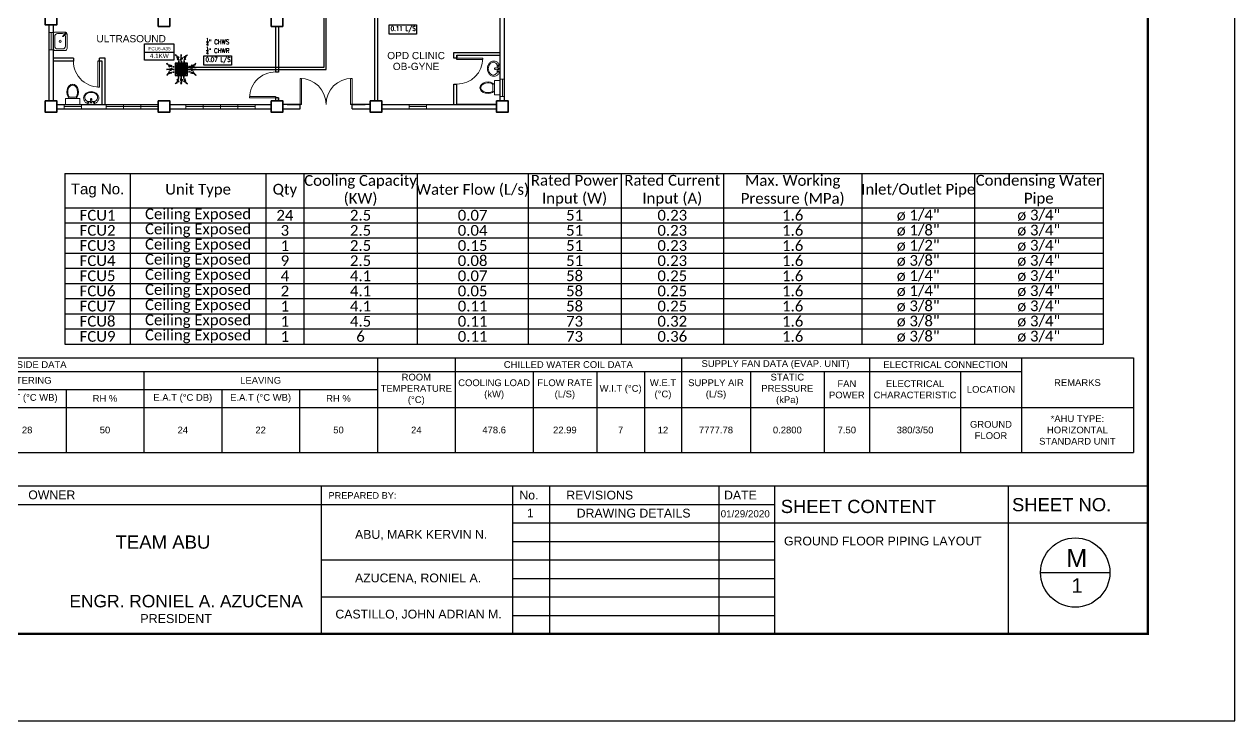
# Model space of a CAD drawing. Header units: millimetres. Extents: x 5 to 430, y 3 to 339.
# Drawn here: x 166.76 to 208.67, y 158.99 to 183.11 of the extents above; entities that cross this region are included whole.
import ezdxf

# ---------------------------------------------------------------- set-up
doc = ezdxf.new("R2010")
doc.units = ezdxf.units.MM
doc.header["$MEASUREMENT"] = 0
for name, color, linetype in [('AIR', 7, 'Continuous'), ('fcu line', 7, 'Continuous'), ('fcu return', 7, 'Continuous'), ('label', 7, 'Continuous'), ('Legends', 7, 'Continuous'), ('pipe label', 7, 'Continuous'), ('template', 7, 'Continuous')]:
    doc.layers.add(name, color=color, linetype=linetype)
doc.styles.add('Annotative', font='arial.ttf')
doc.styles.add('Arch-Dim', font='simplex.shx', dxfattribs={"width": 0.75})
doc.styles.add('arial', font='arial.ttf')
doc.styles.get("Standard").update_dxf_attribs({"font": 'arial.ttf'})
doc.styles.add('SWISSLT175', font='swissl.ttf', dxfattribs={"height": 0.175})

# ---------------------------------------------------------------- blocks, each defined once
blk = doc.blocks.new('FCU-13000P (CASSETTE SPLIT)')
at = {"layer": 'AIR', "ltscale": 3}
for p, q in [((0, 0.523), (0, 1)), ((-0.523, 0), (-1, 0)), ((-0.558, 0.193), (-0.487, 0.193)), ((-0.558, 0.162), (-0.487, 0.162)), ((-0.558, 0.016), (-0.487, 0.016)), ((-0.193, 0.558), (-0.193, 0.487)), ((-0.162, 0.558), (-0.162, 0.487)), ((-0.016, 0.558), (-0.016, 0.487)), ((0.016, 0.558), (0.016, 0.487)), ((0.162, 0.558), (0.162, 0.487)), ((0.193, 0.558), (0.193, 0.487)), ((0.558, 0.193), (0.487, 0.193)), ((0.558, 0.162), (0.487, 0.162)), ((0.558, 0.016), (0.487, 0.016)), ((0.523, 0), (1, 0)), ((-0.558, -0.016), (-0.487, -0.016)), ((-0.558, -0.162), (-0.487, -0.162)), ((-0.558, -0.193), (-0.487, -0.193)), ((-0.193, -0.558), (-0.193, -0.487)), ((-0.162, -0.558), (-0.162, -0.487)), ((-0.016, -0.558), (-0.016, -0.487)), ((0, -0.523), (0, -1)), ((0.016, -0.558), (0.016, -0.487)), ((0.162, -0.558), (0.162, -0.487)), ((0.193, -0.558), (0.193, -0.487)), ((0.558, -0.016), (0.487, -0.016)), ((0.558, -0.162), (0.487, -0.162)), ((0.558, -0.193), (0.487, -0.193))]:
    blk.add_line(p, q, dxfattribs=at)
at = {"layer": 'AIR'}
for p, q in [((0.295, -0.295), (-0.295, 0.295)), ((0.295, 0.295), (-0.295, -0.295))]:
    blk.add_line(p, q, dxfattribs=at)
at = {"layer": 'AIR', "ltscale": 3}
for points in [[(-0.335, 0.895), (-0.311, 0.932), (-0.416, 0.973)], [(-0.022, 0.89), (0.022, 0.89), (0, 1)], [(0.335, 0.895), (0.311, 0.932), (0.416, 0.973)], [(-0.89, 0.022), (-0.89, -0.022), (-1, 0)], [(-0.895, 0.335), (-0.932, 0.311), (-0.973, 0.416)], [(0.89, 0.022), (0.89, -0.022), (1, 0)], [(0.895, 0.335), (0.932, 0.311), (0.973, 0.416)], [(-0.895, -0.335), (-0.932, -0.311), (-0.973, -0.416)], [(0.895, -0.335), (0.932, -0.311), (0.973, -0.416)], [(-0.335, -0.895), (-0.311, -0.932), (-0.416, -0.973)], [(-0.022, -0.89), (0.022, -0.89), (0, -1)], [(0.335, -0.895), (0.311, -0.932), (0.416, -0.973)]]:
    blk.add_lwpolyline(points, close=True, dxfattribs=at)
at = {"layer": 'AIR'}
for points in [[(-0.323, 0.914, -0.171809), (-0.178, 0.558), (-0.178, 0.522)], [(0.323, 0.914, 0.171809), (0.178, 0.558), (0.178, 0.522)], [(-0.914, 0.323, 0.171809), (-0.558, 0.178), (-0.522, 0.178)], [(0.914, 0.323, -0.171809), (0.558, 0.178), (0.522, 0.178)], [(-0.914, -0.323, -0.171809), (-0.558, -0.178), (-0.522, -0.178)], [(-0.323, -0.914, 0.171809), (-0.178, -0.558), (-0.178, -0.522)], [(0.323, -0.914, -0.171809), (0.178, -0.558), (0.178, -0.522)], [(0.914, -0.323, 0.171809), (0.558, -0.178), (0.522, -0.178)]]:
    blk.add_lwpolyline(points, format="xyb", dxfattribs=at)
for points in [[(-0.41, -0.41), (0.41, -0.41), (0.41, 0.41), (-0.41, 0.41)], [(-0.373, 0.31), (-0.348, 0.31), (-0.348, -0.31), (-0.373, -0.31)], [(-0.31, 0.372), (0.31, 0.372), (0.31, 0.348), (-0.31, 0.348)], [(-0.26, -0.26), (0.26, -0.26), (0.26, 0.26), (-0.26, 0.26)], [(-0.21, -0.21), (0.21, -0.21), (0.21, 0.21), (-0.21, 0.21)], [(-0.16, -0.16), (0.16, -0.16), (0.16, 0.16), (-0.16, 0.16)], [(-0.11, -0.11), (0.11, -0.11), (0.11, 0.11), (-0.11, 0.11)], [(-0.06, -0.06), (0.06, -0.06), (0.06, 0.06), (-0.06, 0.06)], [(0.372, 0.31), (0.348, 0.31), (0.348, -0.31), (0.372, -0.31)], [(-0.31, -0.373), (0.31, -0.373), (0.31, -0.348), (-0.31, -0.348)]]:
    blk.add_lwpolyline(points, close=True, dxfattribs=at)
blk.add_lwpolyline([(-0.26, -0.31), (0.26, -0.31, 0.414214), (0.31, -0.26), (0.31, 0.26, 0.414214), (0.26, 0.31), (-0.26, 0.31, 0.414214), (-0.31, 0.26), (-0.31, -0.26, 0.414214)], format="xyb", close=True, dxfattribs=at)
at = {"layer": 'AIR', "ltscale": 3}
for points in [[(-0.268, 0.84), (-0.231, 0.852), (-0.134, 0.882), (-0.422, 0.704), (0.005, 0.903), (-0.358, 0.645), (-0.239, 0.678), (-0.199, 0.69)], [(0.268, 0.84), (0.231, 0.852), (0.134, 0.882), (0.422, 0.704), (-0.005, 0.903), (0.358, 0.645), (0.239, 0.678), (0.199, 0.69)], [(-0.84, 0.268), (-0.852, 0.231), (-0.882, 0.134), (-0.704, 0.422), (-0.903, -0.005), (-0.645, 0.358), (-0.678, 0.239), (-0.69, 0.199)], [(0.84, 0.268), (0.852, 0.231), (0.882, 0.134), (0.704, 0.422), (0.903, -0.005), (0.645, 0.358), (0.678, 0.239), (0.69, 0.199)], [(-0.84, -0.268), (-0.852, -0.231), (-0.882, -0.134), (-0.704, -0.422), (-0.903, 0.005), (-0.645, -0.358), (-0.678, -0.239), (-0.69, -0.199)], [(-0.268, -0.84), (-0.231, -0.852), (-0.134, -0.882), (-0.422, -0.704), (0.005, -0.903), (-0.358, -0.645), (-0.239, -0.678), (-0.199, -0.69)], [(0.268, -0.84), (0.231, -0.852), (0.134, -0.882), (0.422, -0.704), (-0.005, -0.903), (0.358, -0.645), (0.239, -0.678), (0.199, -0.69)], [(0.84, -0.268), (0.852, -0.231), (0.882, -0.134), (0.704, -0.422), (0.903, 0.005), (0.645, -0.358), (0.678, -0.239), (0.69, -0.199)]]:
    blk.add_open_spline(points, degree=3, knots=[0.0032834, 0.0032834, 0.0032834, 0.0032834, 0.0712567, 0.1924075, 0.3347111, 0.5062145, 0.5813292, 0.5813292, 0.5813292, 0.5813292], dxfattribs=at)
for points in [[(-0.8, 0), (-0.776, -0.077), (-0.755, 0.058), (-0.718, -0.098), (-0.663, 0.087), (-0.631, 0)], [(0, 0.8), (0.077, 0.776), (-0.058, 0.755), (0.098, 0.718), (-0.087, 0.663), (0, 0.631)], [(0.8, 0), (0.776, -0.077), (0.755, 0.058), (0.718, -0.098), (0.663, 0.087), (0.631, 0)], [(0, -0.8), (0.077, -0.776), (-0.058, -0.755), (0.098, -0.718), (-0.087, -0.663), (0, -0.631)]]:
    blk.add_spline(points, degree=3, dxfattribs=at)
for points in [[(-0.416, 0.973), (-0.335, 0.895), (-0.311, 0.932)], [(0, 1), (-0.022, 0.89), (0.022, 0.89)], [(0.416, 0.973), (0.335, 0.895), (0.311, 0.932)], [(-1, 0), (-0.89, 0.022), (-0.89, -0.022)], [(-0.973, 0.416), (-0.895, 0.335), (-0.932, 0.311)], [(1, 0), (0.89, 0.022), (0.89, -0.022)], [(0.973, 0.416), (0.895, 0.335), (0.932, 0.311)], [(-0.973, -0.416), (-0.895, -0.335), (-0.932, -0.311)], [(0.973, -0.416), (0.895, -0.335), (0.932, -0.311)], [(-0.416, -0.973), (-0.335, -0.895), (-0.311, -0.932)], [(0, -1), (-0.022, -0.89), (0.022, -0.89)], [(0.416, -0.973), (0.335, -0.895), (0.311, -0.932)]]:
    blk.add_solid(points, dxfattribs=at)
blk = doc.blocks.new('*T8')
at = {"layer": 'Legends', "color": 0, "linetype": 'ByBlock', "lineweight": -2, "transparency": 16777216}
for p, q in [((0, 0), (35.941, 0)), ((0, 0), (0, -5.907)), ((2.265, 0), (2.265, -5.907)), ((6.959, 0), (6.959, -5.907)), ((8.276, 0), (8.276, -5.907)), ((12.197, 0), (12.197, -5.907)), ((16.034, 0), (16.034, -5.907)), ((19.257, 0), (19.257, -5.907)), ((22.802, 0), (22.802, -5.907)), ((27.593, 0), (27.593, -5.907)), ((31.491, 0), (31.491, -5.907)), ((35.941, 0), (35.941, -5.907)), ((0, -1.188), (35.941, -1.188)), ((0, -1.712), (35.941, -1.712)), ((0, -2.236), (35.941, -2.236)), ((0, -2.761), (35.941, -2.761)), ((0, -3.285), (35.941, -3.285)), ((0, -3.81), (35.941, -3.81)), ((0, -4.334), (35.941, -4.334)), ((0, -4.858), (35.941, -4.858)), ((0, -5.383), (35.941, -5.383)), ((0, -5.907), (35.941, -5.907))]:
    blk.add_line(p, q, dxfattribs=at)
at = {"layer": 'Legends', "color": 0, "transparency": 16777216, "insert": (1.132, -0.594), "char_height": 0.3722, "width": 2.24363, "attachment_point": 5, "style": 'Annotative'}
blk.add_mtext('Tag No.', dxfattribs=at)
at = {"layer": 'Legends', "color": 0, "transparency": 16777216, "char_height": 0.37218, "attachment_point": 5}
for s, insert, width in [('{\\fCalibri|b0|i0|c0;Unit Type', (4.612, -0.594), 4.67314), ('{\\fCalibri|b0|i0|c0;Qty', (7.618, -0.594), 1.29627), ('{\\fCalibri|b0|i0|c0|p34;Cooling Capacity (KW)}', (10.237, -0.594), 3.89986), ('{\\fCalibri|b0|i0|c0;Water Flow (L/s)', (14.116, -0.594), 3.81542), ('{\\fCalibri|b0|i0|c0;Rated Power Input (W)', (17.646, -0.594), 3.20233), ('{\\fCalibri|b0|i0|c0;Rated Current Input (A)', (21.029, -0.594), 3.52321), ('{\\fCalibri|b0|i0|c0|p34;Max. Working Pressure (MPa)}', (25.197, -0.594), 4.77047), ('{\\fCalibri|b0|i0|c0;Inlet/Outlet Pipe', (29.542, -0.594), 3.87684), ('{\\fCalibri|b0|i0|c0;Condensing Water Pipe', (33.716, -0.594), 4.42838), ('{\\fCalibri|b0|i0|c0;Ceiling Exposed', (4.612, -1.45), 4.67314), ('{\\fCalibri|b0|i0|c0|p34;2.5}', (10.237, -1.45), 3.89986), ('{\\fCalibri|b0|i0|c0;0.07', (14.116, -1.45), 3.81542), ('{\\fCalibri|b0|i0|c0;0.23', (21.029, -1.45), 3.52321), ('{\\fCalibri|b0|i0|c0;1.6', (25.197, -1.45), 4.77047), ('{\\fCalibri|b0|i0|c0;ø 1/4"', (29.542, -1.45), 3.87684), ('{\\fCalibri|b0|i0|c0;ø 3/4"', (33.716, -1.45), 4.42838), ('{\\fCalibri|b0|i0|c0;FCU1', (1.132, -1.45), 2.24363), ('{\\fCalibri|b0|i0|c0;24', (7.618, -1.45), 1.29627), ('{\\fCalibri|b0|i0|c0;51', (17.646, -1.45), 3.20233), ('{\\fCalibri|b0|i0|c0;FCU2', (1.132, -1.974), 2.24363), ('{\\fCalibri|b0|i0|c0;Ceiling Exposed', (4.612, -1.974), 4.67314), ('{\\fCalibri|b0|i0|c0;3', (7.618, -1.974), 1.29627), ('{\\fCalibri|b0|i0|c0;2.5', (10.237, -1.974), 3.89986), ('{\\fCalibri|b0|i0|c0;0.04', (14.116, -1.974), 3.81542), ('{\\fCalibri|b0|i0|c0;51', (17.646, -1.974), 3.20233), ('{\\fCalibri|b0|i0|c0;0.23', (21.029, -1.974), 3.52321), ('{\\fCalibri|b0|i0|c0;1.6', (25.197, -1.974), 4.77047), ('{\\fCalibri|b0|i0|c0;ø 1/8"', (29.542, -1.974), 3.87684), ('{\\fCalibri|b0|i0|c0;ø 3/4"', (33.716, -1.974), 4.42838), ('{\\fCalibri|b0|i0|c0;FCU3', (1.132, -2.499), 2.24363), ('{\\fCalibri|b0|i0|c0;Ceiling Exposed', (4.612, -2.499), 4.67314), ('{\\fCalibri|b0|i0|c0;1', (7.618, -2.499), 1.29627), ('{\\fCalibri|b0|i0|c0;2.5', (10.237, -2.499), 3.89986), ('{\\fCalibri|b0|i0|c0;0.15', (14.116, -2.499), 3.81542), ('{\\fCalibri|b0|i0|c0;51', (17.646, -2.499), 3.20233), ('{\\fCalibri|b0|i0|c0;0.23', (21.029, -2.499), 3.52321), ('{\\fCalibri|b0|i0|c0;1.6', (25.197, -2.499), 4.77047), ('{\\fCalibri|b0|i0|c0;ø 1/2"', (29.542, -2.499), 3.87684), ('{\\fCalibri|b0|i0|c0;ø 3/4"', (33.716, -2.499), 4.42838), ('{\\fCalibri|b0|i0|c0;FCU4', (1.132, -3.023), 2.24363), ('{\\fCalibri|b0|i0|c0;Ceiling Exposed', (4.612, -3.023), 4.67314), ('{\\fCalibri|b0|i0|c0;9', (7.618, -3.023), 1.29627), ('{\\fCalibri|b0|i0|c0;2.5', (10.237, -3.023), 3.89986), ('{\\fCalibri|b0|i0|c0;0.08', (14.116, -3.023), 3.81542), ('{\\fCalibri|b0|i0|c0;51', (17.646, -3.023), 3.20233), ('{\\fCalibri|b0|i0|c0;0.23', (21.029, -3.023), 3.52321), ('{\\fCalibri|b0|i0|c0;1.6', (25.197, -3.023), 4.77047), ('{\\fCalibri|b0|i0|c0;ø 3/8"', (29.542, -3.023), 3.87684), ('{\\fCalibri|b0|i0|c0;ø 3/4"', (33.716, -3.023), 4.42838), ('{\\fCalibri|b0|i0|c0;Ceiling Exposed', (4.612, -3.547), 4.67314), ('{\\fCalibri|b0|i0|c0;58', (17.646, -3.547), 3.20233), ('{\\fCalibri|b0|i0|c0;1.6', (25.197, -3.547), 4.77047), ('{\\fCalibri|b0|i0|c0;ø 1/4"', (29.542, -3.547), 3.87684), ('{\\fCalibri|b0|i0|c0;ø 3/4"', (33.716, -3.547), 4.42838), ('{\\fCalibri|b0|i0|c0;FCU5', (1.132, -3.547), 2.24363), ('{\\fCalibri|b0|i0|c0;4', (7.618, -3.547), 1.29627), ('{\\fCalibri|b0|i0|c0;4.1', (10.237, -3.547), 3.89986), ('{\\fCalibri|b0|i0|c0;0.07', (14.116, -3.547), 3.81542), ('{\\fCalibri|b0|i0|c0;0.25', (21.029, -3.547), 3.52321), ('{\\fCalibri|b0|i0|c0;FCU6', (1.132, -4.072), 2.24363), ('{\\fCalibri|b0|i0|c0;Ceiling Exposed', (4.612, -4.072), 4.67314), ('{\\fCalibri|b0|i0|c0;2', (7.618, -4.072), 1.29627), ('{\\fCalibri|b0|i0|c0;4.1', (10.237, -4.072), 3.89986), ('{\\fCalibri|b0|i0|c0;0.05', (14.116, -4.072), 3.81542), ('{\\fCalibri|b0|i0|c0;58', (17.646, -4.072), 3.20233), ('{\\fCalibri|b0|i0|c0;0.25', (21.029, -4.072), 3.52321), ('{\\fCalibri|b0|i0|c0;1.6', (25.197, -4.072), 4.77047), ('{\\fCalibri|b0|i0|c0;ø 1/4"', (29.542, -4.072), 3.87684), ('{\\fCalibri|b0|i0|c0;ø 3/4"', (33.716, -4.072), 4.42838), ('{\\fCalibri|b0|i0|c0;FCU7', (1.132, -4.596), 2.24363), ('{\\fCalibri|b0|i0|c0;Ceiling Exposed', (4.612, -4.596), 4.67314), ('{\\fCalibri|b0|i0|c0;1', (7.618, -4.596), 1.29627), ('{\\fCalibri|b0|i0|c0;4.1', (10.237, -4.596), 3.89986), ('{\\fCalibri|b0|i0|c0;0.11', (14.116, -4.596), 3.81542), ('{\\fCalibri|b0|i0|c0;58', (17.646, -4.596), 3.20233), ('{\\fCalibri|b0|i0|c0;0.25', (21.029, -4.596), 3.52321), ('{\\fCalibri|b0|i0|c0;1.6', (25.197, -4.596), 4.77047), ('{\\fCalibri|b0|i0|c0;ø 3/8"', (29.542, -4.596), 3.87684), ('{\\fCalibri|b0|i0|c0;ø 3/4"', (33.716, -4.596), 4.42838), ('{\\fCalibri|b0|i0|c0;FCU8', (1.132, -5.121), 2.24363), ('{\\fCalibri|b0|i0|c0;Ceiling Exposed', (4.612, -5.121), 4.67314), ('{\\fCalibri|b0|i0|c0;1', (7.618, -5.121), 1.29627), ('{\\fCalibri|b0|i0|c0;4.5', (10.237, -5.121), 3.89986), ('{\\fCalibri|b0|i0|c0;0.11', (14.116, -5.121), 3.81542), ('{\\fCalibri|b0|i0|c0;73', (17.646, -5.121), 3.20233), ('{\\fCalibri|b0|i0|c0;0.32', (21.029, -5.121), 3.52321), ('{\\fCalibri|b0|i0|c0;1.6', (25.197, -5.121), 4.77047), ('{\\fCalibri|b0|i0|c0;ø 3/8"', (29.542, -5.121), 3.87684), ('{\\fCalibri|b0|i0|c0;ø 3/4"', (33.716, -5.121), 4.42838), ('{\\fCalibri|b0|i0|c0;Ceiling Exposed', (4.612, -5.645), 4.67314), ('{\\fCalibri|b0|i0|c0;6', (10.237, -5.645), 3.89986), ('{\\fCalibri|b0|i0|c0;0.36', (21.029, -5.645), 3.52321), ('{\\fCalibri|b0|i0|c0;1.6', (25.197, -5.645), 4.77047), ('{\\fCalibri|b0|i0|c0;ø 3/8"', (29.542, -5.645), 3.87684), ('{\\fCalibri|b0|i0|c0;ø 3/4"', (33.716, -5.645), 4.42838), ('{\\fCalibri|b0|i0|c0;FCU9', (1.132, -5.645), 2.24363), ('{\\fCalibri|b0|i0|c0;1', (7.618, -5.645), 1.29627), ('{\\fCalibri|b0|i0|c0;0.11', (14.116, -5.645), 3.81542), ('{\\fCalibri|b0|i0|c0;73', (17.646, -5.645), 3.20233)]:
    blk.add_mtext(s, dxfattribs=dict(at, insert=insert, width=width))
blk = doc.blocks.new('*T30')
at = {"color": 0, "linetype": 'ByBlock', "lineweight": -2, "transparency": 16777216}
for p, q in [((0, 0), (64.682, 0)), ((0, 0), (0, -3.279)), ((1.3, 0), (1.3, -3.279)), ((3.097, 0), (3.097, -3.279)), ((5.118, 0), (5.118, -3.279)), ((7.083, 0), (7.083, -3.279)), ((9.179, 0), (9.179, -3.279)), ((14.624, 0), (14.624, -3.279)), ((38.507, 0), (38.507, -3.279)), ((41.201, 0), (41.201, -3.279)), ((49.032, 0), (49.032, -3.279)), ((55.546, 0), (55.546, -3.279)), ((60.801, 0), (60.801, -3.279)), ((64.682, 0), (64.682, -3.279)), ((9.179, -0.468), (60.801, -0.468)), ((11.055, -0.468), (11.055, -3.279)), ((12.355, -0.468), (12.355, -3.279)), ((16.952, -0.468), (16.952, -3.279)), ((22.341, -0.468), (22.341, -3.279)), ((30.424, -0.468), (30.424, -3.279)), ((43.896, -0.468), (43.896, -3.279)), ((46.099, -0.468), (46.099, -3.279)), ((47.757, -0.468), (47.757, -3.279)), ((51.426, -0.468), (51.426, -3.279)), ((53.972, -0.468), (53.972, -3.279)), ((58.694, -0.468), (58.694, -3.279)), ((16.952, -1.093), (38.507, -1.093)), ((19.646, -1.093), (19.646, -3.279)), ((25.035, -1.093), (25.035, -3.279)), ((27.729, -1.093), (27.729, -3.279)), ((33.118, -1.093), (33.118, -3.279)), ((35.813, -1.093), (35.813, -3.279)), ((0, -1.719), (64.682, -1.719)), ((0, -3.279), (64.682, -3.279))]:
    blk.add_line(p, q, dxfattribs=at)
at = {"color": 0, "transparency": 16777216, "char_height": 0.234, "attachment_point": 5, "style": 'arial'}
for s, insert, width in [('COOLING CAPACITY (kW)', (8.131, -0.859), 1.94042), ('RE-HEATER', (11.901, -0.234), 5.28841), ('AIR SIDE DATA', (26.565, -0.234), 23.72726), ('UNIT NO.', (0.65, -0.859), 1.144), ('QTY', (2.198, -0.859), 1.64056), ('LOCATION', (4.107, -0.859), 1.86536), ('SERVICE', (6.1, -0.859), 1.80893), ('CAPACITY ({\\C256;kW)}', (10.117, -1.093), 1.71977), ('# of stages', (11.705, -1.093), 1.144), ('INPUT POWER (kW)', (13.489, -1.093), 2.11264), ('CAPACITY (L/S)', (15.788, -1.093), 2.17222), ('AMBIENT', (19.646, -0.781), 5.23276), ('ENTERING', (26.382, -0.781), 7.92714), ('LEAVING', (34.465, -0.781), 7.92714), ('O.A.T {\\C256;(°C DB)}', (18.299, -1.406), 2.53838), ('O.A.T ({\\C256;°C WB)}', (20.993, -1.406), 2.53838), ('E.A.T {\\C256;(°C DB)}', (23.688, -1.406), 2.53838), ('E.A.T {\\C256;(°C WB)}', (26.382, -1.406), 2.53838), ('E.A.T {\\C256;(°C DB)}', (31.771, -1.406), 2.53838), ('E.A.T {\\C256;(°C WB)}', (34.465, -1.406), 2.53838), ('RH %', (29.077, -1.406), 2.53838), ('RH %', (37.16, -1.406), 2.53838), ('AHU-1', (0.65, -2.499), 1.144), ('1', (2.198, -2.499), 1.64056), ('POWER HOUSE', (4.107, -2.499), 1.86536), ('POWER HOUSE', (6.1, -2.499), 1.80893), ('478.60', (8.131, -2.499), 1.94042), ('421', (10.117, -2.499), 1.71977), ('2', (11.705, -2.499), 1.144), ('31.85', (13.489, -2.499), 2.11264), ('7777.78', (15.788, -2.499), 2.17222), ('26', (18.299, -2.499), 2.53838), ('33', (20.993, -2.499), 2.53838), ('35', (23.688, -2.499), 2.53838), ('28', (26.382, -2.499), 2.53838), ('50', (29.077, -2.499), 2.53838), ('24', (31.771, -2.499), 2.53838), ('22', (34.465, -2.499), 2.53838), ('50', (37.16, -2.499), 2.53838)]:
    blk.add_mtext(s, dxfattribs=dict(at, insert=insert, width=width))
at = {"color": 0, "transparency": 16777216, "char_height": 0.234, "attachment_point": 5}
for s, insert, width in [('CHILLED WATER COIL DATA', (45.117, -0.234), 7.67456), ('SUPPLY FAN DATA (EVAP. UNIT)', (52.289, -0.234), 6.35844), ('ELECTRICAL CONNECTION', (58.174, -0.234), 5.09847), ('ROOM TEMPERATURE {\\C256;(°C)}', (39.854, -1.093), 2.53838), ('COOLING LOAD (kW)', (42.549, -1.093), 2.53838), ('FLOW RATE (L/S)', (44.997, -1.093), 2.04687), ('W.E.T {\\C256;(°C)}', (48.394, -1.093), 1.11907), ('SUPPLY AIR (L/S)', (50.229, -1.093), 2.23807), ('STATIC PRESSURE (kPa)', (52.699, -1.093), 2.39036), ('FAN POWER', (54.759, -1.093), 1.41801), ('ELECTRICAL CHARACTERISTIC', (57.12, -1.093), 2.99202), ('REMARKS', (62.741, -0.859), 3.7253), ('W.I.T {\\C256;(°C)}', (46.928, -1.093), 1.50224), ('LOCATION', (59.748, -1.093), 1.95046), ('*AHU TYPE: HORIZONTAL STANDARD UNIT', (62.741, -2.499), 3.7253), ('24', (39.854, -2.499), 2.53838), ('478.6', (42.549, -2.499), 2.53838), ('22.99', (44.997, -2.499), 2.04687), ('7', (46.928, -2.499), 1.50224), ('12', (48.394, -2.499), 1.11907), ('7777.78', (50.229, -2.499), 2.23807), ('0.2800', (52.699, -2.499), 2.39036), ('7.50', (54.759, -2.499), 1.41801), ('380/3/50', (57.12, -2.499), 2.99202), ('GROUND FLOOR', (59.748, -2.499), 1.95046)]:
    blk.add_mtext(s, dxfattribs=dict(at, insert=insert, width=width))

msp = doc.modelspace()

# ---------------------------------------------------------------- linework, layer by layer
at = {"color": 8, "lineweight": 25}
for p, q in [((183.237, 180.457), (183.237, 186.057)), ((183.387, 180.457), (183.387, 186.057)), ((178.887, 184.757), (178.887, 180.457)), ((178.987, 184.807), (178.987, 180.457)), ((167.612, 183.082), (167.612, 180.457)), ((167.762, 183.082), (167.762, 180.457)), ((175.462, 183.032), (175.462, 181.457)), ((175.562, 183.032), (175.562, 181.452)), ((168.468, 181.932), (167.762, 181.932)), ((168.462, 181.932), (168.462, 181.832)), ((169.562, 181.932), (169.362, 181.932)), ((169.362, 181.832), (169.362, 181.932)), ((169.562, 180.332), (169.562, 181.932)), ((181.637, 181.932), (181.637, 182.132)), ((181.637, 182.132), (183.237, 182.132)), ((181.737, 181.932), (181.637, 181.932)), ((181.737, 181.882), (181.737, 182.032)), ((181.737, 182.032), (183.237, 182.032)), ((181.737, 182.032), (181.737, 181.932)), ((168.462, 181.832), (167.762, 181.832)), ((169.462, 181.832), (169.312, 181.832)), ((169.462, 181.832), (169.362, 181.832)), ((169.462, 180.332), (169.462, 181.832)), ((175.462, 181.457), (175.562, 181.457)), ((181.637, 180.332), (181.637, 181.032)), ((181.637, 181.032), (181.737, 181.032)), ((181.737, 180.332), (181.737, 181.032)), ((167.887, 180.332), (171.4, 180.332)), ((167.887, 180.332), (169.462, 180.332)), ((171.8, 180.332), (175.312, 180.332)), ((175.462, 180.607), (175.462, 180.457)), ((175.562, 180.557), (175.462, 180.557)), ((175.562, 180.557), (175.562, 180.457)), ((175.562, 180.457), (175.562, 180.557)), ((176.357, 180.332), (175.712, 180.332)), ((175.857, 180.332), (176.307, 180.332)), ((176.307, 180.182), (176.307, 180.332)), ((178.737, 180.332), (178.057, 180.332)), ((178.107, 180.332), (178.557, 180.332)), ((178.107, 180.182), (178.107, 180.332)), ((179.137, 180.332), (183.112, 180.332)), ((183.112, 180.332), (181.737, 180.332)), ((167.887, 180.182), (171.4, 180.182)), ((171.8, 180.182), (175.312, 180.182)), ((175.712, 180.182), (176.307, 180.182)), ((175.857, 180.182), (176.307, 180.182)), ((178.107, 180.182), (178.557, 180.182)), ((178.107, 180.182), (178.737, 180.182)), ((179.137, 180.182), (183.112, 180.182))]:
    msp.add_line(p, q, dxfattribs=at)
at = {"color": 8, "lineweight": 9}
for p, q in [((167.762, 182.815), (167.612, 182.815)), ((167.612, 182.762), (167.612, 182.162)), ((167.687, 182.815), (167.687, 182.215)), ((167.612, 182.215), (167.762, 182.215)), ((183.04, 181.583), (183.161, 181.597)), ((183.04, 181.554), (183.161, 181.541)), ((183.237, 181.157), (183.037, 181.157)), ((183.037, 181.157), (183.037, 180.657)), ((183.237, 180.607), (183.237, 181.207)), ((183.237, 181.207), (183.387, 181.207)), ((183.237, 180.657), (183.237, 181.157)), ((183.312, 181.207), (183.312, 180.607)), ((182.987, 180.998), (182.987, 180.817)), ((183.037, 180.657), (183.237, 180.657)), ((168.137, 180.332), (168.137, 180.182)), ((168.137, 180.257), (168.737, 180.257)), ((168.187, 180.532), (168.187, 180.332)), ((168.687, 180.532), (168.187, 180.532)), ((168.187, 180.332), (168.687, 180.332)), ((168.528, 180.582), (168.347, 180.582)), ((168.687, 180.332), (168.687, 180.532)), ((168.737, 180.182), (168.737, 180.332)), ((169.063, 180.53), (169.05, 180.408)), ((169.092, 180.53), (169.106, 180.408)), ((171.4, 180.332), (169.6, 180.332)), ((169.6, 180.257), (171.4, 180.257)), ((170.2, 180.182), (170.2, 180.332)), ((170.2, 180.332), (170.8, 180.332)), ((170.8, 180.332), (170.8, 180.182)), ((172.356, 180.332), (173.556, 180.332)), ((174.756, 180.257), (172.356, 180.257)), ((172.956, 180.332), (172.956, 180.182)), ((173.556, 180.182), (173.556, 180.332)), ((173.556, 180.332), (174.756, 180.332)), ((174.156, 180.332), (174.156, 180.182)), ((180.087, 180.182), (180.087, 180.332)), ((180.087, 180.332), (180.687, 180.332)), ((180.687, 180.257), (180.087, 180.257)), ((180.687, 180.332), (180.687, 180.182)), ((183.387, 180.607), (183.237, 180.607)), ((168.137, 180.182), (168.737, 180.182)), ((169.6, 180.182), (170.2, 180.182)), ((173.556, 180.182), (172.356, 180.182)), ((173.556, 180.182), (174.756, 180.182))]:
    msp.add_line(p, q, dxfattribs=at)
at = {"color": 8, "lineweight": 9, "ltscale": 0.4}
for p, q in [((167.762, 182.762), (167.762, 182.272)), ((168.167, 182.837), (167.837, 182.837)), ((168.087, 182.782), (167.917, 182.782)), ((168.183, 182.79), (168.092, 182.699)), ((168.195, 182.778), (168.104, 182.687)), ((168.242, 182.272), (168.242, 182.762)), ((167.817, 182.682), (167.817, 182.352)), ((168.187, 182.352), (168.187, 182.682)), ((167.837, 182.197), (168.167, 182.197)), ((167.917, 182.252), (168.087, 182.252)), ((180.632, 180.332), (180.142, 180.332))]:
    msp.add_line(p, q, dxfattribs=at)
at = {"color": 8, "lineweight": -2}
for p, q in [((168.468, 181.932), (168.462, 181.932)), ((183.387, 180.457), (183.387, 180.607))]:
    msp.add_line(p, q, dxfattribs=at)
at = {"color": 8, "lineweight": 13}
for p, q in [((181.737, 181.932), (182.637, 181.932)), ((182.637, 181.932), (182.637, 181.882)), ((169.312, 180.932), (169.312, 181.832)), ((169.362, 181.832), (169.362, 180.932)), ((182.637, 181.882), (181.737, 181.882)), ((176.307, 180.332), (176.307, 181.232)), ((176.307, 181.232), (176.357, 181.232)), ((176.357, 181.232), (176.357, 180.332)), ((178.107, 181.232), (178.057, 181.232)), ((178.057, 181.232), (178.057, 180.332)), ((178.107, 180.332), (178.107, 181.232)), ((169.362, 180.932), (169.312, 180.932)), ((174.562, 180.557), (174.562, 180.607)), ((174.562, 180.607), (175.462, 180.607)), ((175.462, 180.557), (174.562, 180.557)), ((175.462, 180.557), (175.462, 180.607)), ((176.357, 180.332), (176.307, 180.332)), ((178.107, 180.332), (178.057, 180.332))]:
    msp.add_line(p, q, dxfattribs=at)
at = {"color": 8, "lineweight": 35}
for points in [[(167.487, 183.482), (167.887, 183.482), (167.887, 183.082), (167.487, 183.082)], [(171.4, 183.432), (171.8, 183.432), (171.8, 183.032), (171.4, 183.032)], [(175.312, 183.432), (175.712, 183.432), (175.712, 183.032), (175.312, 183.032)], [(167.487, 180.457), (167.887, 180.457), (167.887, 180.057), (167.487, 180.057)], [(171.4, 180.457), (171.8, 180.457), (171.8, 180.057), (171.4, 180.057)], [(175.312, 180.457), (175.712, 180.457), (175.712, 180.057), (175.312, 180.057)], [(178.737, 180.457), (179.137, 180.457), (179.137, 180.057), (178.737, 180.057)], [(183.112, 180.457), (183.512, 180.457), (183.512, 180.057), (183.112, 180.057)]]:
    msp.add_lwpolyline(points, close=True, dxfattribs=at)
at = {"color": 8, "lineweight": 9}
for points in [[(167.612, 182.815), (167.762, 182.815), (167.762, 182.215), (167.612, 182.215)], [(183.237, 181.207), (183.387, 181.207), (183.387, 180.607), (183.237, 180.607)], [(168.137, 180.332), (168.737, 180.332), (168.737, 180.182), (168.137, 180.182)], [(168.137, 180.332), (168.737, 180.332), (168.737, 180.182), (168.137, 180.182)], [(169.6, 180.332), (171.4, 180.332), (171.4, 180.182), (169.6, 180.182)], [(169.6, 180.332), (171.4, 180.332), (171.4, 180.182), (169.6, 180.182)], [(172.356, 180.332), (174.756, 180.332), (174.756, 180.182), (172.356, 180.182)], [(172.356, 180.332), (174.756, 180.332), (174.756, 180.182), (172.356, 180.182)], [(180.087, 180.332), (180.687, 180.332), (180.687, 180.182), (180.087, 180.182)]]:
    msp.add_lwpolyline(points, close=True, dxfattribs=at)
for points in [[(182.995, 181.791, 0.124838), (182.933, 181.776, 0.105788), (182.875, 181.726, 0.086697), (182.839, 181.656, 0.076776), (182.825, 181.569, 0.076776), (182.839, 181.481, 0.086697), (182.875, 181.412, 0.105788), (182.933, 181.362, 0.124838), (182.995, 181.346, 0.124838), (183.058, 181.362, 0.105788), (183.116, 181.412, 0.040067), (183.135, 181.442), (183.135, 181.545, 0.040067)], [(183.135, 181.593), (183.135, 181.696, 0.040067), (183.116, 181.726, 0.105788), (183.058, 181.776, 0.124838), (182.995, 181.791, 0.124838)], [(169.3, 180.574, 0.124838), (169.284, 180.637, 0.105788), (169.235, 180.695, 0.086697), (169.165, 180.731, 0.076776), (169.078, 180.744, 0.076776), (168.99, 180.731, 0.086697), (168.92, 180.695, 0.105788), (168.871, 180.637, 0.124838), (168.855, 180.574, 0.124838), (168.871, 180.512, 0.105788), (168.92, 180.454, 0.040067), (168.951, 180.434), (169.053, 180.434, 0.040067)], [(169.102, 180.434), (169.204, 180.434, 0.040067), (169.235, 180.454, 0.105788), (169.284, 180.512, 0.124838), (169.3, 180.574, 0.124838)]]:
    msp.add_lwpolyline(points, format="xyb", dxfattribs=at)
msp.add_lwpolyline([(169.343, 180.553, 0.11576), (169.323, 180.636, 0.104047), (169.265, 180.71, 0.090875), (169.181, 180.757, 0.083344), (169.078, 180.774, 0.083344), (168.974, 180.757, 0.090875), (168.89, 180.71, 0.104047), (168.832, 180.636, 0.11576), (168.813, 180.553, 0.11576), (168.832, 180.471, 0.104047), (168.89, 180.397, 0.090875), (168.974, 180.35, 0.083344), (169.078, 180.332, 0.083344), (169.181, 180.35, 0.090875), (169.265, 180.397, 0.104047), (169.323, 180.471, 0.11576)], format="xyb", close=True, dxfattribs=at)
at = {"color": 8, "lineweight": 9, "ltscale": 0.4}
msp.add_circle((168.002, 182.517), 0.0375, dxfattribs=at)
at = {"color": 8, "lineweight": 9}
for centre, radius in [((183.164, 181.67), 0.0255), ((183.164, 181.467), 0.0255), ((183.171, 181.569), 0.0095), ((168.976, 180.405), 0.0255), ((169.078, 180.399), 0.0095), ((169.179, 180.405), 0.0255)]:
    msp.add_circle(centre, radius, dxfattribs=at)
at = {"color": 8, "lineweight": 9, "ltscale": 0.4}
for centre, radius, start, end in [((167.837, 182.762), 0.075, 90, 180), ((167.917, 182.682), 0.1, 90, 180), ((168.087, 182.682), 0.1, 50.0132, 90), ((168.087, 182.682), 0.1, 0, 39.9868), ((168.167, 182.762), 0.075, 0, 90), ((168.189, 182.784), 0.0217, 248.7565, 201.2435), ((168.189, 182.784), 0.0145, 262.0499, 187.9501), ((168.189, 182.784), 0.00874, 315, 135), ((167.917, 182.352), 0.1, 180, 270), ((168.087, 182.352), 0.1, 270, 0), ((168.098, 182.693), 0.00874, 135, 315), ((167.837, 182.272), 0.075, 180, 270), ((168.167, 182.272), 0.075, 270, 0)]:
    msp.add_arc(centre, radius, start, end, dxfattribs=at)
at = {"color": 8, "lineweight": 13}
for centre, start, end in [((169.362, 181.832), 173.6206, 270), ((181.737, 181.932), 270, 0), ((175.462, 180.557), 83.6206, 180), ((176.307, 180.332), 0, 90), ((178.107, 180.332), 90, 180)]:
    msp.add_arc(centre, 0.9, start, end, dxfattribs=at)
at = {"color": 8, "lineweight": 9}
for centre, radius, start, end in [((183.112, 181.569), 0.317, 160.9431, 180), ((183.112, 181.569), 0.317, 180, 199.0569), ((183.065, 181.585), 0.267, 140.1732, 160.9431), ((183.065, 181.553), 0.267, 199.0569, 219.8268), ((183.036, 181.61), 0.228, 116.4127, 140.1732), ((183.016, 181.648), 0.185, 90, 116.4127), ((183.016, 181.648), 0.185, 63.5873, 90), ((183.133, 181.569), 0.0948, 171.2026, 188.7974), ((183.063, 181.569), 0.025, 161.3793, 198.6207), ((183.063, 181.569), 0.025, 48.7978, 143.6932), ((183.063, 181.569), 0.025, 216.3068, 311.2022), ((182.997, 181.61), 0.228, 39.8268, 63.5873), ((183.164, 181.569), 0.028, 263.7545, 96.2455), ((182.968, 181.585), 0.267, 19.0569, 39.8268), ((182.968, 181.553), 0.267, 320.1732, 340.9431), ((182.921, 181.569), 0.317, 0, 19.0569), ((182.921, 181.569), 0.317, 340.9431, 0), ((183.036, 181.528), 0.228, 219.8268, 243.5873), ((183.016, 181.489), 0.185, 243.5873, 270), ((183.016, 181.489), 0.185, 270, 296.4127), ((182.997, 181.528), 0.228, 296.4127, 320.1732), ((182.937, 180.998), 0.05, 0, 61.8499), ((182.937, 180.817), 0.05, 298.0084, 360), ((168.347, 180.632), 0.05, 208.0084, 270), ((168.528, 180.632), 0.05, 270, 331.8499), ((169.078, 180.405), 0.028, 173.7545, 6.2455), ((169.078, 180.507), 0.025, 126.3068, 221.2022), ((169.078, 180.437), 0.0948, 81.2026, 98.7974), ((169.078, 180.507), 0.025, 71.3793, 108.6207), ((169.078, 180.507), 0.025, 318.7978, 53.6932)]:
    msp.add_arc(centre, radius, start, end, dxfattribs=at)
for centre, major_axis in [((182.812, 180.907), (0.275, 0)), ((168.437, 180.757), (0, -0.275))]:
    msp.add_ellipse(centre, major_axis=major_axis, ratio=0.727273, start_param=0.612555, end_param=5.670631, dxfattribs=at)
for points in [[(182.961, 181.042), (182.945, 181.051), (182.927, 181.058), (182.835, 181.085), (182.748, 181.08), (182.617, 181.022), (182.575, 180.972), (182.562, 180.874), (182.588, 180.822), (182.699, 180.748), (182.783, 180.73), (182.896, 180.746), (182.931, 180.757), (182.961, 180.773)], [(168.572, 180.609), (168.581, 180.625), (168.588, 180.643), (168.615, 180.735), (168.61, 180.822), (168.552, 180.953), (168.502, 180.995), (168.404, 181.008), (168.352, 180.982), (168.278, 180.871), (168.26, 180.787), (168.276, 180.673), (168.287, 180.639), (168.303, 180.609)]]:
    msp.add_open_spline(points, degree=3, knots=[0.937253, 0.937253, 0.937253, 0.937253, 1.185372, 1.185372, 2.113864, 2.113864, 3.042356, 3.042356, 3.970847, 3.970847, 4.899339, 4.899339, 5.346062, 5.346062, 5.346062, 5.346062], dxfattribs=at)
at = {"layer": 'fcu line', "linetype": 'Continuous'}
for p, q in [((177.212, 181.545), (177.212, 190.745)), ((172.198, 181.545), (177.212, 181.545))]:
    msp.add_line(p, q, dxfattribs=at)
at = {"layer": 'fcu return', "linetype": 'Continuous'}
for p, q in [((177.142, 181.615), (177.142, 190.675)), ((172.198, 181.615), (177.142, 181.615))]:
    msp.add_line(p, q, dxfattribs=at)
at = {"layer": 'Legends', "linetype": 'Continuous', "lineweight": 25}
msp.add_line((170.922, 182.144), (171.934, 182.144), dxfattribs=at)
at = {"layer": 'Legends'}
msp.add_lwpolyline([(170.922, 182.428), (171.934, 182.428), (171.934, 181.86), (170.922, 181.86)], close=True, dxfattribs=at)
at = {"layer": 'pipe label', "color": 7, "linetype": 'Continuous', "lineweight": 25}
for points in [[(179.39, 183.088), (180.342, 183.088), (180.342, 182.761), (179.39, 182.761)], [(172.982, 182.018), (173.933, 182.018), (173.933, 181.691), (172.982, 181.691)]]:
    msp.add_lwpolyline(points, close=True, dxfattribs=at)
at = {"layer": 'template'}
for p, q in [((208.668, 158.991), (208.668, 229.387)), ((115.409, 167.12), (205.66, 167.12)), ((177.034, 167.12), (177.034, 162)), ((183.663, 167.12), (183.663, 162)), ((184.943, 167.12), (184.943, 162)), ((190.808, 167.12), (190.808, 162)), ((192.728, 167.12), (192.728, 162)), ((200.823, 167.12), (200.823, 162)), ((131.255, 166.48), (187.826, 166.48)), ((186.067, 166.48), (192.728, 166.48)), ((183.663, 165.84), (194.424, 165.84)), ((191.062, 165.84), (205.66, 165.84)), ((183.663, 165.2), (192.728, 165.2)), ((177.034, 164.56), (187.826, 164.56)), ((186.067, 164.56), (192.728, 164.56)), ((183.663, 163.92), (192.728, 163.92)), ((201.944, 164.124), (204.344, 164.124)), ((177.034, 163.28), (187.826, 163.28)), ((186.067, 163.28), (192.728, 163.28)), ((183.663, 162.64), (192.728, 162.64)), ((109.392, 158.991), (208.668, 158.991))]:
    msp.add_line(p, q, dxfattribs=at)
at = {"layer": 'template', "linetype": 'Continuous', "const_width": 0.0853}
msp.add_lwpolyline([(115.409, 162), (205.66, 162), (205.66, 226.379), (115.409, 226.379)], close=True, dxfattribs=at)
at = {"layer": 'template'}
msp.add_circle((203.144, 164.124), 1.2, dxfattribs=at)

# ---------------------------------------------------------------- block references
for name, p in [('*T8', (168.166, 177.942)), ('*T30', (140.479, 171.557))]:
    msp.add_blockref(name, p)
at = {"layer": 'AIR', "xscale": 0.5113536813550488, "yscale": 0.5113536813550488, "zscale": 0.5113536813550488}
msp.add_blockref('FCU-13000P (CASSETTE SPLIT)', (172.198, 181.545), dxfattribs=at)

# ---------------------------------------------------------------- texts
at = {"layer": 'label', "color": 8, "lineweight": -2, "ltscale": 0.4, "char_height": 0.25, "attachment_point": 5, "line_spacing_factor": 0.9, "style": 'SWISSLT175'}
for s, insert in [('ULTRASOUND', (170.461, 182.605)), ('OPD CLINIC\\POB-GYNE', (180.326, 181.833))]:
    msp.add_mtext(s, dxfattribs=dict(at, insert=insert))
at = {"layer": 'Legends', "linetype": 'Continuous', "lineweight": 25, "attachment_point": 1}
for s, width, insert, char_height in [('FCU6-A35', 0.44811, (171.058, 182.32), 0.117), ('4.1KW', 0.23674, (171.109, 182.091), 0.156)]:
    msp.add_mtext_dynamic_manual_height_columns(s, width=width, gutter_width=1.011, heights=[0], dxfattribs=dict(at, insert=insert, char_height=char_height))
at = {"layer": 'pipe label', "color": 7, "linetype": 'Continuous', "lineweight": 25, "char_height": 0.16, "attachment_point": 1, "style": 'Arch-Dim'}
for s, width, insert in [('0.11 L/S', 0.89967, (179.445, 183.038)), ('\\A1;{\\H0.7x;\\S1/4;}" CHWR', 0.88035, (173.058, 182.326)), ('\\A1;{\\H0.7x;\\S1/4;}" CHWS', 0.88035, (173.061, 182.629)), ('0.07 L/S', 0.89967, (173.037, 181.968))]:
    msp.add_mtext_dynamic_manual_height_columns(s, width=width, gutter_width=1.011, heights=[0], dxfattribs=dict(at, insert=insert))
at = {"layer": 'template', "style": 'arial'}
for s, height, p in [('OWNER', 0.304, (166.9, 166.661)), ('PREPARED BY: ', 0.22802, (177.292, 166.679)), ('No.', 0.304, (183.901, 166.653)), ('REVISIONS', 0.304, (185.526, 166.653)), ('DATE', 0.304, (190.987, 166.653)), ('SHEET CONTENT', 0.45603, (192.95, 166.184)), ('SHEET NO.', 0.456, (200.957, 166.247)), ('1', 0.304, (184.163, 166.034)), ('DRAWING DETAILS', 0.30402, (185.886, 166.029)), ('01/29/2020', 0.2432, (190.87, 166.037)), ('ABU, MARK KERVIN N.', 0.30402, (178.212, 165.291)), ('TEAM ABU', 0.4598, (169.921, 164.949)), ('GROUND FLOOR PIPING LAYOUT', 0.30402, (193.062, 165.063)), ('M', 0.624, (202.834, 164.311)), ('AZUCENA, RONIEL A.', 0.30402, (178.212, 163.785)), ('1', 0.499, (203.015, 163.424)), ('ENGR. RONIEL A. AZUCENA', 0.43038, (168.325, 162.919)), ('PRESIDENT', 0.3099, (170.778, 162.375)), ('CASTILLO, JOHN ADRIAN M.', 0.30402, (177.532, 162.533))]:
    msp.add_text(s, height=height, dxfattribs=at).set_placement(p)

doc.saveas('drawing.dxf')
